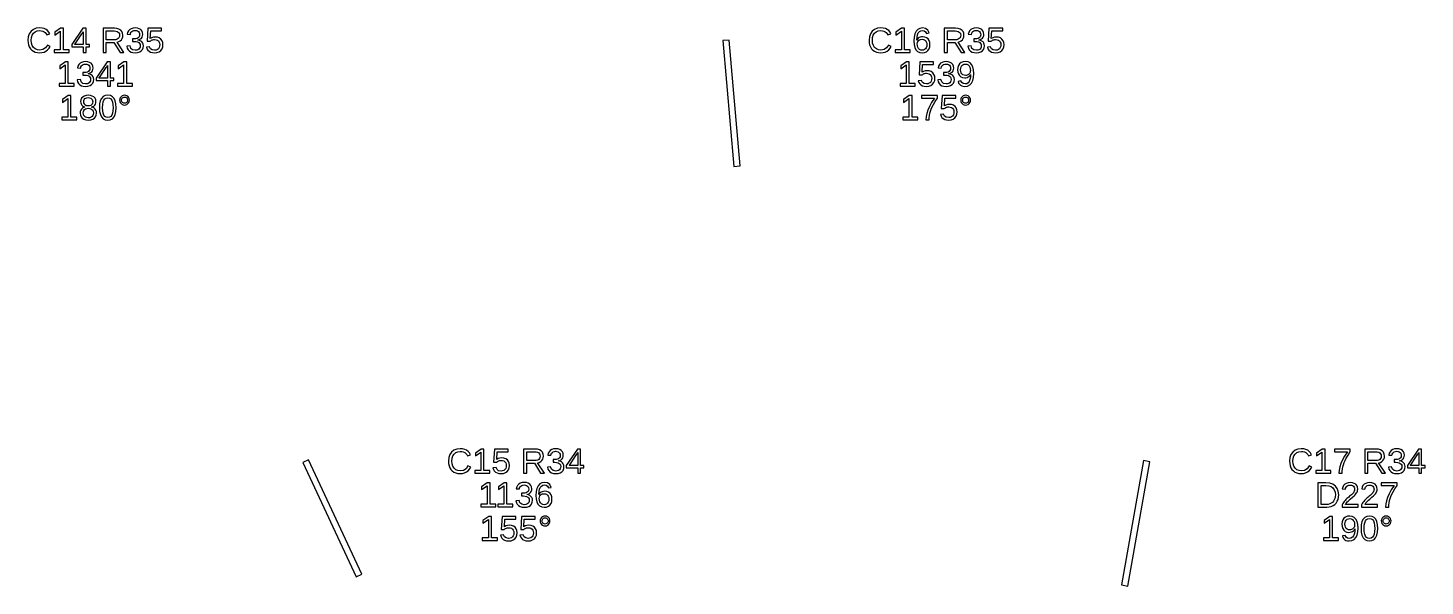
# Model space of a CAD drawing. Extents: x 206 to 2890, y 20 to 453.
# Drawn here: x 1558 to 1890.2, y 320.3 to 452.9 of the extents above; entities that cross this region are included whole.
import ezdxf

# ---------------------------------------------------------------- set-up
doc = ezdxf.new("R2010")
doc.units = 0
doc.layers.get('0').update_dxf_attribs({"linetype": 'CONTINUOUS'})

msp = doc.modelspace()

# ---------------------------------------------------------------- linework, layer by layer
for points in [[(1561.31, 447.093), (1561.81, 447.222), (1562.26, 447.437), (1562.66, 447.734), (1562.99, 448.109), (1563.26, 448.564), (1562.62, 448.881), (1562.15, 448.219), (1561.55, 447.821), (1560.81, 447.689), (1560.23, 447.76), (1559.73, 447.974), (1559.32, 448.33), (1559.01, 448.803), (1558.83, 449.368), (1558.77, 450.024), (1558.83, 450.685), (1559, 451.244), (1559.3, 451.703), (1559.7, 452.043), (1560.19, 452.247), (1560.78, 452.315), (1561.16, 452.286), (1561.51, 452.198), (1561.83, 452.051), (1562.09, 451.848), (1562.31, 451.593), (1562.47, 451.286), (1563.2, 451.53), (1562.97, 451.961), (1562.67, 452.315), (1562.3, 452.592), (1561.86, 452.791), (1561.35, 452.91), (1560.77, 452.95), (1559.96, 452.863), (1559.28, 452.604), (1558.72, 452.173), (1558.31, 451.589), (1558.06, 450.873), (1557.98, 450.024), (1558.02, 449.441), (1558.13, 448.913), (1558.31, 448.44), (1558.56, 448.028), (1558.89, 447.685), (1559.27, 447.41), (1559.72, 447.21), (1560.22, 447.09), (1560.77, 447.05)], [(1567.8, 447.754), (1566.41, 447.754), (1566.41, 452.864), (1565.73, 452.864), (1564.37, 451.933), (1564.37, 451.241), (1565.67, 452.165), (1565.67, 447.754), (1564.21, 447.754), (1564.21, 447.132), (1567.8, 447.132)], [(1571.79, 448.429), (1572.6, 448.429), (1572.6, 449.007), (1571.79, 449.007), (1571.79, 452.864), (1571.02, 452.864), (1568.4, 448.999), (1568.4, 448.429), (1571.1, 448.429), (1571.1, 447.132), (1571.79, 447.132)], [(1569.07, 449.007), (1569.14, 449.089), (1569.36, 449.39), (1570.83, 451.554), (1570.87, 451.618), (1570.92, 451.708), (1570.99, 451.823), (1571.05, 451.932), (1571.08, 452.004), (1571.1, 452.038), (1571.1, 449.007)], [(1576.62, 449.512), (1578.4, 449.512), (1579.89, 447.132), (1580.79, 447.132), (1579.16, 449.601), (1579.57, 449.713), (1579.91, 449.896), (1580.19, 450.151), (1580.4, 450.463), (1580.52, 450.821), (1580.56, 451.225), (1580.5, 451.702), (1580.33, 452.104), (1580.03, 452.431), (1579.63, 452.672), (1579.14, 452.816), (1578.54, 452.864), (1575.84, 452.864), (1575.84, 447.132), (1576.62, 447.132)], [(1576.62, 450.126), (1576.62, 452.242), (1578.46, 452.242), (1578.85, 452.213), (1579.18, 452.125), (1579.44, 451.979), (1579.63, 451.778), (1579.74, 451.524), (1579.78, 451.217), (1579.74, 450.898), (1579.63, 450.63), (1579.44, 450.413), (1579.19, 450.254), (1578.87, 450.158), (1578.49, 450.126)], [(1584.07, 447.099), (1584.56, 447.244), (1584.94, 447.486), (1585.22, 447.816), (1585.39, 448.225), (1585.44, 448.714), (1585.4, 449.06), (1585.28, 449.363), (1585.09, 449.626), (1584.82, 449.835), (1584.48, 449.978), (1584.08, 450.057), (1584.08, 450.073), (1584.44, 450.179), (1584.74, 450.335), (1584.98, 450.539), (1585.15, 450.791), (1585.25, 451.089), (1585.29, 451.432), (1585.23, 451.875), (1585.07, 452.247), (1584.81, 452.549), (1584.45, 452.772), (1584, 452.905), (1583.47, 452.95), (1582.97, 452.906), (1582.54, 452.774), (1582.17, 452.555), (1581.89, 452.258), (1581.69, 451.892), (1581.59, 451.457), (1582.33, 451.4), (1582.39, 451.678), (1582.5, 451.911), (1582.68, 452.099), (1582.89, 452.237), (1583.16, 452.32), (1583.46, 452.348), (1583.78, 452.318), (1584.05, 452.229), (1584.26, 452.081), (1584.41, 451.882), (1584.5, 451.64), (1584.53, 451.355), (1584.5, 451.068), (1584.39, 450.826), (1584.2, 450.629), (1583.95, 450.483), (1583.64, 450.395), (1583.27, 450.366), (1582.87, 450.366), (1582.87, 449.731), (1583.28, 449.731), (1583.7, 449.702), (1584.05, 449.615), (1584.32, 449.469), (1584.52, 449.271), (1584.64, 449.028), (1584.68, 448.739), (1584.65, 448.41), (1584.54, 448.14), (1584.37, 447.929), (1584.13, 447.778), (1583.84, 447.687), (1583.5, 447.656), (1582.87, 447.769), (1582.45, 448.108), (1582.25, 448.674), (1581.49, 448.604), (1581.6, 448.134), (1581.81, 447.746), (1582.11, 447.443), (1582.49, 447.225), (1582.96, 447.094), (1583.5, 447.05)], [(1588.65, 447.108), (1589.15, 447.282), (1589.56, 447.571), (1589.86, 447.961), (1590.03, 448.437), (1590.09, 448.999), (1590.04, 449.497), (1589.87, 449.929), (1589.59, 450.293), (1589.22, 450.569), (1588.77, 450.734), (1588.24, 450.789), (1587.8, 450.749), (1587.4, 450.627), (1587.06, 450.423), (1587.17, 452.242), (1589.76, 452.242), (1589.76, 452.864), (1586.5, 452.864), (1586.31, 449.78), (1587.03, 449.78), (1587.2, 449.915), (1587.37, 450.021), (1587.54, 450.098), (1587.71, 450.15), (1587.9, 450.181), (1588.09, 450.191), (1588.45, 450.154), (1588.75, 450.043), (1589, 449.858), (1589.18, 449.612), (1589.3, 449.321), (1589.33, 448.983), (1589.3, 448.597), (1589.19, 448.271), (1589, 448.004), (1588.75, 447.806), (1588.44, 447.688), (1588.08, 447.648), (1587.52, 447.743), (1587.12, 448.026), (1586.88, 448.499), (1586.14, 448.413), (1586.27, 448.006), (1586.48, 447.668), (1586.77, 447.4), (1587.13, 447.206), (1587.56, 447.089), (1588.06, 447.05)], [(1761.31, 447.093), (1761.81, 447.222), (1762.26, 447.437), (1762.66, 447.734), (1762.99, 448.109), (1763.26, 448.564), (1762.62, 448.881), (1762.15, 448.219), (1761.55, 447.821), (1760.81, 447.689), (1760.23, 447.76), (1759.73, 447.974), (1759.32, 448.33), (1759.01, 448.803), (1758.83, 449.368), (1758.77, 450.024), (1758.83, 450.685), (1759, 451.244), (1759.3, 451.703), (1759.7, 452.043), (1760.19, 452.247), (1760.78, 452.315), (1761.16, 452.286), (1761.51, 452.198), (1761.83, 452.051), (1762.09, 451.848), (1762.31, 451.593), (1762.47, 451.286), (1763.2, 451.53), (1762.97, 451.961), (1762.67, 452.315), (1762.3, 452.592), (1761.86, 452.791), (1761.35, 452.91), (1760.77, 452.95), (1759.96, 452.863), (1759.28, 452.604), (1758.72, 452.173), (1758.31, 451.589), (1758.06, 450.873), (1757.98, 450.024), (1758.02, 449.441), (1758.13, 448.913), (1758.31, 448.44), (1758.56, 448.028), (1758.89, 447.685), (1759.27, 447.41), (1759.72, 447.21), (1760.22, 447.09), (1760.77, 447.05)], [(1767.8, 447.754), (1766.41, 447.754), (1766.41, 452.864), (1765.73, 452.864), (1764.37, 451.933), (1764.37, 451.241), (1765.67, 452.165), (1765.67, 447.754), (1764.21, 447.754), (1764.21, 447.132), (1767.8, 447.132)], [(1771.16, 447.108), (1771.61, 447.283), (1771.98, 447.575), (1772.26, 447.967), (1772.42, 448.445), (1772.48, 449.007), (1772.42, 449.528), (1772.27, 449.973), (1772.01, 450.342), (1771.66, 450.618), (1771.24, 450.783), (1770.75, 450.838), (1770.45, 450.817), (1770.17, 450.752), (1769.92, 450.645), (1769.7, 450.496), (1769.51, 450.309), (1769.36, 450.081), (1769.4, 450.761), (1769.51, 451.325), (1769.7, 451.772), (1769.96, 452.096), (1770.29, 452.291), (1770.67, 452.356), (1771.1, 452.278), (1771.42, 452.045), (1771.62, 451.656), (1772.32, 451.782), (1771.99, 452.431), (1771.44, 452.82), (1770.68, 452.95), (1770.08, 452.861), (1769.57, 452.595), (1769.16, 452.152), (1768.87, 451.544), (1768.69, 450.782), (1768.63, 449.866), (1768.69, 449.022), (1768.86, 448.323), (1769.14, 447.77), (1769.54, 447.37), (1770.03, 447.13), (1770.62, 447.05)], [(1776.62, 449.512), (1778.4, 449.512), (1779.89, 447.132), (1780.79, 447.132), (1779.16, 449.601), (1779.57, 449.713), (1779.91, 449.896), (1780.19, 450.151), (1780.4, 450.463), (1780.52, 450.821), (1780.56, 451.225), (1780.5, 451.702), (1780.33, 452.104), (1780.03, 452.431), (1779.63, 452.672), (1779.14, 452.816), (1778.54, 452.864), (1775.84, 452.864), (1775.84, 447.132), (1776.62, 447.132)], [(1776.62, 450.126), (1776.62, 452.242), (1778.46, 452.242), (1778.85, 452.213), (1779.18, 452.125), (1779.44, 451.979), (1779.63, 451.778), (1779.74, 451.524), (1779.78, 451.217), (1779.74, 450.898), (1779.63, 450.63), (1779.44, 450.413), (1779.19, 450.254), (1778.87, 450.158), (1778.49, 450.126)], [(1784.07, 447.099), (1784.56, 447.244), (1784.94, 447.486), (1785.22, 447.816), (1785.39, 448.225), (1785.44, 448.714), (1785.4, 449.06), (1785.28, 449.363), (1785.09, 449.626), (1784.82, 449.835), (1784.48, 449.978), (1784.08, 450.057), (1784.08, 450.073), (1784.44, 450.179), (1784.74, 450.335), (1784.98, 450.539), (1785.15, 450.791), (1785.25, 451.089), (1785.29, 451.432), (1785.23, 451.875), (1785.07, 452.247), (1784.81, 452.549), (1784.45, 452.772), (1784, 452.905), (1783.47, 452.95), (1782.97, 452.906), (1782.54, 452.774), (1782.17, 452.555), (1781.89, 452.258), (1781.69, 451.892), (1781.59, 451.457), (1782.33, 451.4), (1782.39, 451.678), (1782.5, 451.911), (1782.68, 452.099), (1782.89, 452.237), (1783.16, 452.32), (1783.46, 452.348), (1783.78, 452.318), (1784.05, 452.229), (1784.26, 452.081), (1784.41, 451.882), (1784.5, 451.64), (1784.53, 451.355), (1784.5, 451.068), (1784.39, 450.826), (1784.2, 450.629), (1783.95, 450.483), (1783.64, 450.395), (1783.27, 450.366), (1782.87, 450.366), (1782.87, 449.731), (1783.28, 449.731), (1783.7, 449.702), (1784.05, 449.615), (1784.32, 449.469), (1784.52, 449.271), (1784.64, 449.028), (1784.68, 448.739), (1784.65, 448.41), (1784.54, 448.14), (1784.37, 447.929), (1784.13, 447.778), (1783.84, 447.687), (1783.5, 447.656), (1782.87, 447.769), (1782.45, 448.108), (1782.25, 448.674), (1781.49, 448.604), (1781.6, 448.134), (1781.81, 447.746), (1782.11, 447.443), (1782.49, 447.225), (1782.96, 447.094), (1783.5, 447.05)], [(1788.65, 447.108), (1789.15, 447.282), (1789.56, 447.571), (1789.86, 447.961), (1790.03, 448.437), (1790.09, 448.999), (1790.04, 449.497), (1789.87, 449.929), (1789.59, 450.293), (1789.22, 450.569), (1788.77, 450.734), (1788.24, 450.789), (1787.8, 450.749), (1787.4, 450.627), (1787.06, 450.423), (1787.17, 452.242), (1789.76, 452.242), (1789.76, 452.864), (1786.5, 452.864), (1786.31, 449.78), (1787.03, 449.78), (1787.2, 449.915), (1787.37, 450.021), (1787.54, 450.098), (1787.71, 450.15), (1787.9, 450.181), (1788.09, 450.191), (1788.45, 450.154), (1788.75, 450.043), (1789, 449.858), (1789.18, 449.612), (1789.3, 449.321), (1789.33, 448.983), (1789.3, 448.597), (1789.19, 448.271), (1789, 448.004), (1788.75, 447.806), (1788.44, 447.688), (1788.08, 447.648), (1787.52, 447.743), (1787.12, 448.026), (1786.88, 448.499), (1786.14, 448.413), (1786.27, 448.006), (1786.48, 447.668), (1786.77, 447.4), (1787.13, 447.206), (1787.56, 447.089), (1788.06, 447.05)], [(1727.36, 420.18), (1724.75, 450.065), (1723.25, 449.935), (1725.87, 420.049)], [(1770.28, 447.687), (1770, 447.828), (1769.76, 448.063), (1769.58, 448.372), (1769.47, 448.734), (1769.43, 449.15), (1769.47, 449.474), (1769.57, 449.749), (1769.75, 449.974), (1769.98, 450.14), (1770.26, 450.239), (1770.58, 450.273), (1770.91, 450.235), (1771.2, 450.122), (1771.43, 449.935), (1771.6, 449.678), (1771.7, 449.358), (1771.73, 448.975), (1771.7, 448.589), (1771.6, 448.263), (1771.43, 447.996), (1771.2, 447.798), (1770.93, 447.68), (1770.6, 447.64)], [(1568.96, 439.754), (1567.56, 439.754), (1567.56, 444.864), (1566.89, 444.864), (1565.53, 443.933), (1565.53, 443.241), (1566.83, 444.165), (1566.83, 439.754), (1565.37, 439.754), (1565.37, 439.132), (1568.96, 439.132)], [(1572.26, 439.099), (1572.74, 439.244), (1573.13, 439.486), (1573.41, 439.816), (1573.58, 440.225), (1573.63, 440.714), (1573.59, 441.06), (1573.47, 441.363), (1573.28, 441.626), (1573.01, 441.835), (1572.67, 441.978), (1572.27, 442.057), (1572.27, 442.073), (1572.63, 442.179), (1572.93, 442.335), (1573.17, 442.539), (1573.34, 442.791), (1573.44, 443.089), (1573.47, 443.432), (1573.42, 443.875), (1573.26, 444.247), (1573, 444.549), (1572.64, 444.772), (1572.19, 444.905), (1571.66, 444.95), (1571.16, 444.906), (1570.73, 444.774), (1570.36, 444.555), (1570.08, 444.258), (1569.88, 443.892), (1569.78, 443.457), (1570.52, 443.4), (1570.58, 443.678), (1570.69, 443.911), (1570.86, 444.099), (1571.08, 444.237), (1571.35, 444.32), (1571.65, 444.348), (1571.97, 444.318), (1572.24, 444.229), (1572.45, 444.081), (1572.6, 443.882), (1572.69, 443.64), (1572.72, 443.355), (1572.69, 443.068), (1572.57, 442.826), (1572.39, 442.629), (1572.14, 442.483), (1571.83, 442.395), (1571.46, 442.366), (1571.06, 442.366), (1571.06, 441.731), (1571.47, 441.731), (1571.89, 441.702), (1572.24, 441.615), (1572.51, 441.469), (1572.71, 441.271), (1572.83, 441.028), (1572.87, 440.739), (1572.84, 440.41), (1572.73, 440.14), (1572.56, 439.929), (1572.32, 439.778), (1572.03, 439.687), (1571.69, 439.656), (1571.06, 439.769), (1570.64, 440.108), (1570.44, 440.674), (1569.68, 440.604), (1569.79, 440.134), (1570, 439.746), (1570.3, 439.443), (1570.68, 439.225), (1571.15, 439.094), (1571.69, 439.05)], [(1577.58, 440.429), (1578.39, 440.429), (1578.39, 441.007), (1577.58, 441.007), (1577.58, 444.864), (1576.82, 444.864), (1574.19, 440.999), (1574.19, 440.429), (1576.89, 440.429), (1576.89, 439.132), (1577.58, 439.132)], [(1574.87, 441.007), (1574.93, 441.089), (1575.15, 441.39), (1576.62, 443.554), (1576.66, 443.618), (1576.71, 443.708), (1576.78, 443.823), (1576.84, 443.932), (1576.88, 444.004), (1576.89, 444.038), (1576.89, 441.007)], [(1582.86, 439.754), (1581.47, 439.754), (1581.47, 444.864), (1580.79, 444.864), (1579.44, 443.933), (1579.44, 443.241), (1580.73, 444.165), (1580.73, 439.754), (1579.27, 439.754), (1579.27, 439.132), (1582.86, 439.132)], [(1768.96, 439.754), (1767.56, 439.754), (1767.56, 444.864), (1766.89, 444.864), (1765.53, 443.933), (1765.53, 443.241), (1766.83, 444.165), (1766.83, 439.754), (1765.37, 439.754), (1765.37, 439.132), (1768.96, 439.132)], [(1772.21, 439.108), (1772.7, 439.282), (1773.11, 439.571), (1773.41, 439.961), (1773.59, 440.437), (1773.65, 440.999), (1773.59, 441.497), (1773.43, 441.929), (1773.15, 442.293), (1772.77, 442.569), (1772.32, 442.734), (1771.8, 442.789), (1771.35, 442.749), (1770.96, 442.627), (1770.61, 442.423), (1770.72, 444.242), (1773.32, 444.242), (1773.32, 444.864), (1770.06, 444.864), (1769.87, 441.78), (1770.58, 441.78), (1770.75, 441.915), (1770.92, 442.021), (1771.09, 442.098), (1771.27, 442.15), (1771.45, 442.181), (1771.65, 442.191), (1772, 442.154), (1772.3, 442.043), (1772.55, 441.858), (1772.74, 441.612), (1772.85, 441.321), (1772.89, 440.983), (1772.85, 440.597), (1772.74, 440.271), (1772.56, 440.004), (1772.3, 439.806), (1772, 439.688), (1771.63, 439.648), (1771.07, 439.743), (1770.68, 440.026), (1770.44, 440.499), (1769.7, 440.413), (1769.83, 440.006), (1770.03, 439.668), (1770.32, 439.4), (1770.68, 439.206), (1771.12, 439.089), (1771.62, 439.05)], [(1776.9, 439.099), (1777.38, 439.244), (1777.76, 439.486), (1778.04, 439.816), (1778.21, 440.225), (1778.27, 440.714), (1778.23, 441.06), (1778.11, 441.363), (1777.91, 441.626), (1777.64, 441.835), (1777.31, 441.978), (1776.91, 442.057), (1776.91, 442.073), (1777.27, 442.179), (1777.57, 442.335), (1777.8, 442.539), (1777.97, 442.791), (1778.08, 443.089), (1778.11, 443.432), (1778.06, 443.875), (1777.9, 444.247), (1777.63, 444.549), (1777.27, 444.772), (1776.82, 444.905), (1776.29, 444.95), (1775.8, 444.906), (1775.37, 444.774), (1775, 444.555), (1774.71, 444.258), (1774.52, 443.892), (1774.42, 443.457), (1775.15, 443.4), (1775.21, 443.678), (1775.33, 443.911), (1775.5, 444.099), (1775.72, 444.237), (1775.98, 444.32), (1776.28, 444.348), (1776.61, 444.318), (1776.88, 444.229), (1777.09, 444.081), (1777.24, 443.882), (1777.33, 443.64), (1777.36, 443.355), (1777.32, 443.068), (1777.21, 442.826), (1777.03, 442.629), (1776.77, 442.483), (1776.46, 442.395), (1776.09, 442.366), (1775.69, 442.366), (1775.69, 441.731), (1776.11, 441.731), (1776.53, 441.702), (1776.87, 441.615), (1777.15, 441.469), (1777.35, 441.271), (1777.47, 441.028), (1777.51, 440.739), (1777.47, 440.41), (1777.37, 440.14), (1777.19, 439.929), (1776.96, 439.778), (1776.67, 439.687), (1776.32, 439.656), (1775.69, 439.769), (1775.28, 440.108), (1775.07, 440.674), (1774.32, 440.604), (1774.43, 440.134), (1774.63, 439.746), (1774.93, 439.443), (1775.32, 439.225), (1775.78, 439.094), (1776.32, 439.05)], [(1781.41, 439.138), (1781.92, 439.403), (1782.34, 439.844), (1782.63, 440.448), (1782.81, 441.205), (1782.87, 442.114), (1782.82, 442.981), (1782.66, 443.691), (1782.38, 444.242), (1782, 444.635), (1781.52, 444.871), (1780.93, 444.95), (1780.38, 444.893), (1779.91, 444.721), (1779.53, 444.435), (1779.25, 444.049), (1779.08, 443.578), (1779.03, 443.021), (1779.08, 442.476), (1779.23, 442.009), (1779.49, 441.618), (1779.83, 441.324), (1780.24, 441.147), (1780.73, 441.089), (1781.03, 441.113), (1781.32, 441.187), (1781.59, 441.31), (1781.83, 441.474), (1782.02, 441.67), (1782.15, 441.898), (1782.1, 441.23), (1781.98, 440.672), (1781.79, 440.226), (1781.53, 439.901), (1781.2, 439.705), (1780.81, 439.64), (1780.37, 439.72), (1780.05, 439.958), (1779.84, 440.356), (1779.14, 440.246), (1779.29, 439.865), (1779.48, 439.56), (1779.72, 439.333), (1780.02, 439.176), (1780.38, 439.082), (1780.8, 439.05)], [(1780.58, 441.707), (1780.3, 441.828), (1780.07, 442.03), (1779.91, 442.302), (1779.8, 442.633), (1779.77, 443.021), (1779.8, 443.403), (1779.91, 443.727), (1780.07, 443.996), (1780.3, 444.196), (1780.58, 444.316), (1780.91, 444.356), (1781.24, 444.309), (1781.52, 444.169), (1781.76, 443.935), (1781.94, 443.624), (1782.04, 443.253), (1782.08, 442.822), (1782.06, 442.605), (1782.01, 442.404), (1781.92, 442.22), (1781.8, 442.057), (1781.66, 441.92), (1781.49, 441.811), (1781.3, 441.731), (1781.11, 441.682), (1780.9, 441.666)], [(1569.61, 431.754), (1568.21, 431.754), (1568.21, 436.864), (1567.54, 436.864), (1566.18, 435.933), (1566.18, 435.241), (1567.48, 436.165), (1567.48, 431.754), (1566.02, 431.754), (1566.02, 431.132), (1569.61, 431.132)], [(1572.92, 431.099), (1573.4, 431.247), (1573.78, 431.494), (1574.06, 431.828), (1574.23, 432.24), (1574.29, 432.731), (1574.25, 433.087), (1574.15, 433.401), (1573.98, 433.672), (1573.75, 433.892), (1573.47, 434.047), (1573.13, 434.138), (1573.13, 434.155), (1573.42, 434.247), (1573.67, 434.401), (1573.87, 434.614), (1574.03, 434.873), (1574.12, 435.159), (1574.15, 435.473), (1574.09, 435.895), (1573.93, 436.254), (1573.66, 436.551), (1573.29, 436.773), (1572.84, 436.906), (1572.32, 436.95), (1571.81, 436.905), (1571.37, 436.769), (1571, 436.543), (1570.73, 436.244), (1570.57, 435.89), (1570.51, 435.481), (1570.54, 435.167), (1570.63, 434.881), (1570.78, 434.623), (1570.99, 434.407), (1571.23, 434.248), (1571.52, 434.146), (1571.52, 434.13), (1571.21, 434.043), (1570.93, 433.888), (1570.7, 433.666), (1570.52, 433.391), (1570.41, 433.077), (1570.38, 432.722), (1570.44, 432.229), (1570.61, 431.816), (1570.9, 431.486), (1571.29, 431.244), (1571.77, 431.099), (1572.34, 431.05)], [(1572.01, 434.452), (1571.75, 434.538), (1571.54, 434.681), (1571.39, 434.88), (1571.29, 435.13), (1571.26, 435.432), (1571.29, 435.728), (1571.38, 435.971), (1571.53, 436.16), (1571.74, 436.296), (1572, 436.377), (1572.32, 436.405), (1572.91, 436.297), (1573.27, 435.972), (1573.39, 435.432), (1573.36, 435.11), (1573.27, 434.853), (1573.11, 434.661), (1572.91, 434.529), (1572.64, 434.45), (1572.33, 434.423)], [(1577.56, 431.134), (1578.06, 431.387), (1578.45, 431.807), (1578.73, 432.387), (1578.9, 433.118), (1578.96, 434), (1578.91, 434.894), (1578.75, 435.629), (1578.48, 436.205), (1578.1, 436.619), (1577.6, 436.867), (1576.98, 436.95), (1576.35, 436.868), (1575.84, 436.623), (1575.46, 436.213), (1575.19, 435.64), (1575.03, 434.902), (1574.98, 434), (1575.03, 433.114), (1575.2, 432.382), (1575.47, 431.803), (1575.86, 431.385), (1576.35, 431.134), (1576.96, 431.05)], [(1576.57, 431.711), (1576.25, 431.9), (1576.02, 432.214), (1575.85, 432.664), (1575.75, 433.259), (1575.72, 434), (1575.75, 434.759), (1575.85, 435.362), (1576.01, 435.806), (1576.25, 436.112), (1576.57, 436.295), (1576.98, 436.356), (1577.38, 436.294), (1577.7, 436.108), (1577.93, 435.798), (1578.09, 435.351), (1578.18, 434.751), (1578.22, 434), (1578.18, 433.271), (1578.08, 432.68), (1577.91, 432.226), (1577.68, 431.905), (1577.36, 431.712), (1576.97, 431.648)], [(1581.25, 434.668), (1581.53, 434.781), (1581.77, 434.968), (1581.96, 435.21), (1582.08, 435.484), (1582.12, 435.79), (1582.08, 436.097), (1581.97, 436.371), (1581.78, 436.612), (1581.53, 436.8), (1581.26, 436.912), (1580.95, 436.95), (1580.64, 436.912), (1580.36, 436.798), (1580.12, 436.608), (1579.93, 436.365), (1579.82, 436.093), (1579.78, 435.79), (1579.82, 435.488), (1579.93, 435.215), (1580.13, 434.972), (1580.37, 434.783), (1580.64, 434.669), (1580.95, 434.631)], [(1580.76, 435.082), (1580.59, 435.154), (1580.44, 435.274), (1580.32, 435.427), (1580.25, 435.599), (1580.23, 435.79), (1580.25, 435.981), (1580.32, 436.154), (1580.44, 436.307), (1580.59, 436.427), (1580.76, 436.499), (1580.95, 436.523), (1581.14, 436.499), (1581.31, 436.429), (1581.46, 436.311), (1581.58, 436.159), (1581.65, 435.986), (1581.67, 435.79), (1581.65, 435.597), (1581.58, 435.424), (1581.46, 435.271), (1581.31, 435.153), (1581.14, 435.082), (1580.95, 435.058)], [(1769.61, 431.754), (1768.21, 431.754), (1768.21, 436.864), (1767.54, 436.864), (1766.18, 435.933), (1766.18, 435.241), (1767.48, 436.165), (1767.48, 431.754), (1766.02, 431.754), (1766.02, 431.132), (1769.61, 431.132)], [(1772.29, 431.655), (1772.35, 432.166), (1772.45, 432.665), (1772.59, 433.161), (1772.77, 433.662), (1772.99, 434.167), (1773.29, 434.739), (1773.7, 435.44), (1774.23, 436.27), (1774.23, 436.864), (1770.44, 436.864), (1770.44, 436.242), (1773.52, 436.242), (1772.87, 435.228), (1772.35, 434.295), (1771.97, 433.445), (1771.71, 432.648), (1771.55, 431.877), (1771.5, 431.132), (1772.27, 431.132)], [(1777.49, 431.108), (1777.99, 431.282), (1778.4, 431.571), (1778.7, 431.961), (1778.88, 432.437), (1778.94, 432.999), (1778.88, 433.497), (1778.71, 433.929), (1778.43, 434.293), (1778.06, 434.569), (1777.61, 434.734), (1777.08, 434.789), (1776.64, 434.749), (1776.24, 434.627), (1775.9, 434.423), (1776.01, 436.242), (1778.6, 436.242), (1778.6, 436.864), (1775.34, 436.864), (1775.15, 433.78), (1775.87, 433.78), (1776.04, 433.915), (1776.21, 434.021), (1776.38, 434.098), (1776.56, 434.15), (1776.74, 434.181), (1776.93, 434.191), (1777.29, 434.154), (1777.59, 434.043), (1777.84, 433.858), (1778.03, 433.612), (1778.14, 433.321), (1778.17, 432.983), (1778.14, 432.597), (1778.03, 432.271), (1777.84, 432.004), (1777.59, 431.806), (1777.28, 431.688), (1776.92, 431.648), (1776.36, 431.743), (1775.96, 432.026), (1775.73, 432.499), (1774.98, 432.413), (1775.11, 432.006), (1775.32, 431.668), (1775.61, 431.4), (1775.97, 431.206), (1776.4, 431.089), (1776.9, 431.05)], [(1781.25, 434.668), (1781.53, 434.781), (1781.77, 434.968), (1781.96, 435.21), (1782.08, 435.484), (1782.12, 435.79), (1782.08, 436.097), (1781.97, 436.371), (1781.78, 436.612), (1781.53, 436.8), (1781.26, 436.912), (1780.95, 436.95), (1780.64, 436.912), (1780.36, 436.798), (1780.12, 436.608), (1779.93, 436.365), (1779.82, 436.093), (1779.78, 435.79), (1779.82, 435.488), (1779.93, 435.215), (1780.13, 434.972), (1780.37, 434.783), (1780.64, 434.669), (1780.95, 434.631)], [(1780.76, 435.082), (1780.59, 435.154), (1780.44, 435.274), (1780.32, 435.427), (1780.25, 435.599), (1780.23, 435.79), (1780.25, 435.981), (1780.32, 436.154), (1780.44, 436.307), (1780.59, 436.427), (1780.76, 436.499), (1780.95, 436.523), (1781.14, 436.499), (1781.31, 436.429), (1781.46, 436.311), (1781.58, 436.159), (1781.65, 435.986), (1781.67, 435.79), (1781.65, 435.597), (1781.58, 435.424), (1781.46, 435.271), (1781.31, 435.153), (1781.14, 435.082), (1780.95, 435.058)], [(1571.67, 431.731), (1571.27, 432.126), (1571.14, 432.783), (1571.17, 433.098), (1571.27, 433.365), (1571.45, 433.583), (1571.68, 433.745), (1571.97, 433.842), (1572.32, 433.874), (1572.67, 433.844), (1572.97, 433.754), (1573.21, 433.603), (1573.39, 433.394), (1573.49, 433.126), (1573.53, 432.8), (1573.5, 432.42), (1573.4, 432.115), (1573.23, 431.886), (1573.01, 431.727), (1572.71, 431.631), (1572.34, 431.599)], [(1661.31, 347.093), (1661.81, 347.222), (1662.26, 347.437), (1662.66, 347.734), (1662.99, 348.109), (1663.26, 348.564), (1662.62, 348.881), (1662.15, 348.219), (1661.55, 347.821), (1660.81, 347.689), (1660.23, 347.76), (1659.73, 347.974), (1659.32, 348.33), (1659.01, 348.803), (1658.83, 349.368), (1658.77, 350.024), (1658.83, 350.685), (1659, 351.244), (1659.3, 351.703), (1659.7, 352.043), (1660.19, 352.247), (1660.78, 352.315), (1661.16, 352.286), (1661.51, 352.198), (1661.83, 352.051), (1662.09, 351.848), (1662.31, 351.593), (1662.47, 351.286), (1663.2, 351.53), (1662.97, 351.961), (1662.67, 352.315), (1662.3, 352.592), (1661.86, 352.791), (1661.35, 352.91), (1660.77, 352.95), (1659.96, 352.863), (1659.28, 352.604), (1658.72, 352.173), (1658.31, 351.589), (1658.06, 350.873), (1657.98, 350.024), (1658.02, 349.441), (1658.13, 348.913), (1658.31, 348.44), (1658.56, 348.028), (1658.89, 347.685), (1659.27, 347.41), (1659.72, 347.21), (1660.22, 347.09), (1660.77, 347.05)], [(1667.8, 347.754), (1666.41, 347.754), (1666.41, 352.864), (1665.73, 352.864), (1664.37, 351.933), (1664.37, 351.241), (1665.67, 352.165), (1665.67, 347.754), (1664.21, 347.754), (1664.21, 347.132), (1667.8, 347.132)], [(1671.05, 347.108), (1671.55, 347.282), (1671.95, 347.571), (1672.25, 347.961), (1672.43, 348.437), (1672.49, 348.999), (1672.44, 349.497), (1672.27, 349.929), (1671.99, 350.293), (1671.62, 350.569), (1671.17, 350.734), (1670.64, 350.789), (1670.19, 350.749), (1669.8, 350.627), (1669.46, 350.423), (1669.57, 352.242), (1672.16, 352.242), (1672.16, 352.864), (1668.9, 352.864), (1668.71, 349.78), (1669.42, 349.78), (1669.6, 349.915), (1669.77, 350.021), (1669.94, 350.098), (1670.11, 350.15), (1670.3, 350.181), (1670.49, 350.191), (1670.84, 350.154), (1671.15, 350.043), (1671.4, 349.858), (1671.58, 349.612), (1671.69, 349.321), (1671.73, 348.983), (1671.69, 348.597), (1671.58, 348.271), (1671.4, 348.004), (1671.15, 347.806), (1670.84, 347.688), (1670.47, 347.648), (1669.91, 347.743), (1669.52, 348.026), (1669.28, 348.499), (1668.54, 348.413), (1668.67, 348.006), (1668.88, 347.668), (1669.16, 347.4), (1669.53, 347.206), (1669.96, 347.089), (1670.46, 347.05)], [(1676.62, 349.512), (1678.4, 349.512), (1679.89, 347.132), (1680.79, 347.132), (1679.16, 349.601), (1679.57, 349.713), (1679.91, 349.896), (1680.19, 350.151), (1680.4, 350.463), (1680.52, 350.821), (1680.56, 351.225), (1680.5, 351.702), (1680.33, 352.104), (1680.03, 352.431), (1679.63, 352.672), (1679.14, 352.816), (1678.54, 352.864), (1675.84, 352.864), (1675.84, 347.132), (1676.62, 347.132)], [(1676.62, 350.126), (1676.62, 352.242), (1678.46, 352.242), (1678.85, 352.213), (1679.18, 352.125), (1679.44, 351.979), (1679.63, 351.778), (1679.74, 351.524), (1679.78, 351.217), (1679.74, 350.898), (1679.63, 350.63), (1679.44, 350.413), (1679.19, 350.254), (1678.87, 350.158), (1678.49, 350.126)], [(1684.07, 347.099), (1684.56, 347.244), (1684.94, 347.486), (1685.22, 347.816), (1685.39, 348.225), (1685.44, 348.714), (1685.4, 349.06), (1685.28, 349.363), (1685.09, 349.626), (1684.82, 349.835), (1684.48, 349.978), (1684.08, 350.057), (1684.08, 350.073), (1684.44, 350.179), (1684.74, 350.335), (1684.98, 350.539), (1685.15, 350.791), (1685.25, 351.089), (1685.29, 351.432), (1685.23, 351.875), (1685.07, 352.247), (1684.81, 352.549), (1684.45, 352.772), (1684, 352.905), (1683.47, 352.95), (1682.97, 352.906), (1682.54, 352.774), (1682.17, 352.555), (1681.89, 352.258), (1681.69, 351.892), (1681.59, 351.457), (1682.33, 351.4), (1682.39, 351.678), (1682.5, 351.911), (1682.68, 352.099), (1682.89, 352.237), (1683.16, 352.32), (1683.46, 352.348), (1683.78, 352.318), (1684.05, 352.229), (1684.26, 352.081), (1684.41, 351.882), (1684.5, 351.64), (1684.53, 351.355), (1684.5, 351.068), (1684.39, 350.826), (1684.2, 350.629), (1683.95, 350.483), (1683.64, 350.395), (1683.27, 350.366), (1682.87, 350.366), (1682.87, 349.731), (1683.28, 349.731), (1683.7, 349.702), (1684.05, 349.615), (1684.32, 349.469), (1684.52, 349.271), (1684.64, 349.028), (1684.68, 348.739), (1684.65, 348.41), (1684.54, 348.14), (1684.37, 347.929), (1684.13, 347.778), (1683.84, 347.687), (1683.5, 347.656), (1682.87, 347.769), (1682.45, 348.108), (1682.25, 348.674), (1681.49, 348.604), (1681.6, 348.134), (1681.81, 347.746), (1682.11, 347.443), (1682.49, 347.225), (1682.96, 347.094), (1683.5, 347.05)], [(1689.39, 348.429), (1690.2, 348.429), (1690.2, 349.007), (1689.39, 349.007), (1689.39, 352.864), (1688.63, 352.864), (1686, 348.999), (1686, 348.429), (1688.7, 348.429), (1688.7, 347.132), (1689.39, 347.132)], [(1861.31, 347.093), (1861.81, 347.222), (1862.26, 347.437), (1862.66, 347.734), (1862.99, 348.109), (1863.26, 348.564), (1862.62, 348.881), (1862.15, 348.219), (1861.55, 347.821), (1860.81, 347.689), (1860.23, 347.76), (1859.73, 347.974), (1859.32, 348.33), (1859.01, 348.803), (1858.83, 349.368), (1858.77, 350.024), (1858.83, 350.685), (1859, 351.244), (1859.3, 351.703), (1859.7, 352.043), (1860.19, 352.247), (1860.78, 352.315), (1861.16, 352.286), (1861.51, 352.198), (1861.83, 352.051), (1862.09, 351.848), (1862.31, 351.593), (1862.47, 351.286), (1863.2, 351.53), (1862.97, 351.961), (1862.67, 352.315), (1862.3, 352.592), (1861.86, 352.791), (1861.35, 352.91), (1860.77, 352.95), (1859.96, 352.863), (1859.28, 352.604), (1858.72, 352.173), (1858.31, 351.589), (1858.06, 350.873), (1857.98, 350.024), (1858.02, 349.441), (1858.13, 348.913), (1858.31, 348.44), (1858.56, 348.028), (1858.89, 347.685), (1859.27, 347.41), (1859.72, 347.21), (1860.22, 347.09), (1860.77, 347.05)], [(1867.8, 347.754), (1866.41, 347.754), (1866.41, 352.864), (1865.73, 352.864), (1864.37, 351.933), (1864.37, 351.241), (1865.67, 352.165), (1865.67, 347.754), (1864.21, 347.754), (1864.21, 347.132), (1867.8, 347.132)], [(1870.48, 347.655), (1870.54, 348.166), (1870.64, 348.665), (1870.78, 349.161), (1870.96, 349.662), (1871.18, 350.167), (1871.48, 350.739), (1871.89, 351.44), (1872.42, 352.27), (1872.42, 352.864), (1868.63, 352.864), (1868.63, 352.242), (1871.72, 352.242), (1871.06, 351.228), (1870.54, 350.295), (1870.16, 349.445), (1869.9, 348.648), (1869.74, 347.877), (1869.69, 347.132), (1870.46, 347.132)], [(1876.62, 349.512), (1878.4, 349.512), (1879.89, 347.132), (1880.79, 347.132), (1879.16, 349.601), (1879.57, 349.713), (1879.91, 349.896), (1880.19, 350.151), (1880.4, 350.463), (1880.52, 350.821), (1880.56, 351.225), (1880.5, 351.702), (1880.33, 352.104), (1880.03, 352.431), (1879.63, 352.672), (1879.14, 352.816), (1878.54, 352.864), (1875.84, 352.864), (1875.84, 347.132), (1876.62, 347.132)], [(1876.62, 350.126), (1876.62, 352.242), (1878.46, 352.242), (1878.85, 352.213), (1879.18, 352.125), (1879.44, 351.979), (1879.63, 351.778), (1879.74, 351.524), (1879.78, 351.217), (1879.74, 350.898), (1879.63, 350.63), (1879.44, 350.413), (1879.19, 350.254), (1878.87, 350.158), (1878.49, 350.126)], [(1884.07, 347.099), (1884.56, 347.244), (1884.94, 347.486), (1885.22, 347.816), (1885.39, 348.225), (1885.44, 348.714), (1885.4, 349.06), (1885.28, 349.363), (1885.09, 349.626), (1884.82, 349.835), (1884.48, 349.978), (1884.08, 350.057), (1884.08, 350.073), (1884.44, 350.179), (1884.74, 350.335), (1884.98, 350.539), (1885.15, 350.791), (1885.25, 351.089), (1885.29, 351.432), (1885.23, 351.875), (1885.07, 352.247), (1884.81, 352.549), (1884.45, 352.772), (1884, 352.905), (1883.47, 352.95), (1882.97, 352.906), (1882.54, 352.774), (1882.17, 352.555), (1881.89, 352.258), (1881.69, 351.892), (1881.59, 351.457), (1882.33, 351.4), (1882.39, 351.678), (1882.5, 351.911), (1882.68, 352.099), (1882.89, 352.237), (1883.16, 352.32), (1883.46, 352.348), (1883.78, 352.318), (1884.05, 352.229), (1884.26, 352.081), (1884.41, 351.882), (1884.5, 351.64), (1884.53, 351.355), (1884.5, 351.068), (1884.39, 350.826), (1884.2, 350.629), (1883.95, 350.483), (1883.64, 350.395), (1883.27, 350.366), (1882.87, 350.366), (1882.87, 349.731), (1883.28, 349.731), (1883.7, 349.702), (1884.05, 349.615), (1884.32, 349.469), (1884.52, 349.271), (1884.64, 349.028), (1884.68, 348.739), (1884.65, 348.41), (1884.54, 348.14), (1884.37, 347.929), (1884.13, 347.778), (1883.84, 347.687), (1883.5, 347.656), (1882.87, 347.769), (1882.45, 348.108), (1882.25, 348.674), (1881.49, 348.604), (1881.6, 348.134), (1881.81, 347.746), (1882.11, 347.443), (1882.49, 347.225), (1882.96, 347.094), (1883.5, 347.05)], [(1889.39, 348.429), (1890.2, 348.429), (1890.2, 349.007), (1889.39, 349.007), (1889.39, 352.864), (1888.63, 352.864), (1886, 348.999), (1886, 348.429), (1888.7, 348.429), (1888.7, 347.132), (1889.39, 347.132)], [(1637.36, 323.128), (1624.68, 350.317), (1623.32, 349.683), (1636, 322.494)], [(1686.68, 349.007), (1686.74, 349.089), (1686.96, 349.39), (1688.43, 351.554), (1688.47, 351.618), (1688.52, 351.708), (1688.59, 351.823), (1688.65, 351.932), (1688.69, 352.004), (1688.7, 352.038), (1688.7, 349.007)], [(1824.74, 349.87), (1823.26, 350.13), (1818.05, 320.586), (1819.53, 320.326)], [(1886.68, 349.007), (1886.74, 349.089), (1886.96, 349.39), (1888.43, 351.554), (1888.47, 351.618), (1888.52, 351.708), (1888.59, 351.823), (1888.65, 351.932), (1888.69, 352.004), (1888.7, 352.038), (1888.7, 349.007)], [(1669.27, 339.754), (1667.87, 339.754), (1667.87, 344.864), (1667.2, 344.864), (1665.84, 343.933), (1665.84, 343.241), (1667.14, 344.165), (1667.14, 339.754), (1665.67, 339.754), (1665.67, 339.132), (1669.27, 339.132)], [(1673.28, 339.754), (1671.89, 339.754), (1671.89, 344.864), (1671.21, 344.864), (1669.86, 343.933), (1669.86, 343.241), (1671.15, 344.165), (1671.15, 339.754), (1669.69, 339.754), (1669.69, 339.132), (1673.28, 339.132)], [(1676.59, 339.099), (1677.07, 339.244), (1677.45, 339.486), (1677.73, 339.816), (1677.9, 340.225), (1677.96, 340.714), (1677.92, 341.06), (1677.8, 341.363), (1677.6, 341.626), (1677.33, 341.835), (1677, 341.978), (1676.6, 342.057), (1676.6, 342.073), (1676.96, 342.179), (1677.26, 342.335), (1677.49, 342.539), (1677.66, 342.791), (1677.77, 343.089), (1677.8, 343.432), (1677.75, 343.875), (1677.59, 344.247), (1677.32, 344.549), (1676.96, 344.772), (1676.51, 344.905), (1675.98, 344.95), (1675.49, 344.906), (1675.06, 344.774), (1674.69, 344.555), (1674.4, 344.258), (1674.21, 343.892), (1674.11, 343.457), (1674.84, 343.4), (1674.9, 343.678), (1675.02, 343.911), (1675.19, 344.099), (1675.41, 344.237), (1675.67, 344.32), (1675.97, 344.348), (1676.3, 344.318), (1676.57, 344.229), (1676.78, 344.081), (1676.93, 343.882), (1677.02, 343.64), (1677.05, 343.355), (1677.01, 343.068), (1676.9, 342.826), (1676.72, 342.629), (1676.46, 342.483), (1676.15, 342.395), (1675.78, 342.366), (1675.38, 342.366), (1675.38, 341.731), (1675.8, 341.731), (1676.22, 341.702), (1676.56, 341.615), (1676.84, 341.469), (1677.04, 341.271), (1677.16, 341.028), (1677.2, 340.739), (1677.16, 340.41), (1677.06, 340.14), (1676.88, 339.929), (1676.65, 339.778), (1676.36, 339.687), (1676.01, 339.656), (1675.39, 339.769), (1674.97, 340.108), (1674.76, 340.674), (1674.01, 340.604), (1674.12, 340.134), (1674.33, 339.746), (1674.62, 339.443), (1675.01, 339.225), (1675.47, 339.094), (1676.01, 339.05)], [(1681.28, 339.108), (1681.73, 339.283), (1682.1, 339.575), (1682.37, 339.967), (1682.54, 340.445), (1682.59, 341.007), (1682.54, 341.528), (1682.39, 341.973), (1682.13, 342.342), (1681.78, 342.618), (1681.36, 342.783), (1680.87, 342.838), (1680.57, 342.817), (1680.29, 342.752), (1680.04, 342.645), (1679.81, 342.496), (1679.63, 342.309), (1679.48, 342.081), (1679.52, 342.761), (1679.63, 343.325), (1679.82, 343.772), (1680.08, 344.096), (1680.4, 344.291), (1680.79, 344.356), (1681.22, 344.278), (1681.53, 344.045), (1681.73, 343.656), (1682.43, 343.782), (1682.1, 344.431), (1681.56, 344.82), (1680.8, 344.95), (1680.19, 344.861), (1679.69, 344.595), (1679.28, 344.152), (1678.99, 343.544), (1678.81, 342.782), (1678.75, 341.866), (1678.81, 341.022), (1678.98, 340.323), (1679.26, 339.77), (1679.65, 339.37), (1680.15, 339.13), (1680.74, 339.05)], [(1680.4, 339.687), (1680.12, 339.828), (1679.88, 340.063), (1679.7, 340.372), (1679.59, 340.734), (1679.55, 341.15), (1679.59, 341.474), (1679.69, 341.749), (1679.87, 341.974), (1680.1, 342.14), (1680.37, 342.239), (1680.69, 342.273), (1681.03, 342.235), (1681.31, 342.122), (1681.54, 341.935), (1681.71, 341.678), (1681.81, 341.358), (1681.85, 340.975), (1681.82, 340.589), (1681.72, 340.263), (1681.55, 339.996), (1681.32, 339.798), (1681.05, 339.68), (1680.72, 339.64)], [(1867.4, 339.129), (1867.89, 339.247), (1868.33, 339.443), (1868.72, 339.714), (1869.05, 340.054), (1869.31, 340.462), (1869.5, 340.931), (1869.62, 341.448), (1869.66, 342.015), (1869.57, 342.844), (1869.31, 343.536), (1868.87, 344.092), (1868.27, 344.498), (1867.52, 344.741), (1866.62, 344.822), (1864.72, 344.822), (1864.72, 339.089), (1866.87, 339.089)], [(1865.5, 339.712), (1865.5, 344.2), (1866.6, 344.2), (1867.28, 344.137), (1867.85, 343.951), (1868.29, 343.64), (1868.62, 343.211), (1868.81, 342.669), (1868.88, 342.015), (1868.85, 341.564), (1868.76, 341.154), (1868.62, 340.786), (1868.42, 340.466), (1868.18, 340.2), (1867.89, 339.988), (1867.55, 339.835), (1867.18, 339.743), (1866.78, 339.712)], [(1874.27, 339.712), (1871.28, 339.712), (1871.38, 339.904), (1871.51, 340.101), (1871.68, 340.304), (1871.89, 340.517), (1872.13, 340.747), (1872.43, 340.993), (1872.93, 341.414), (1873.31, 341.755), (1873.58, 342.015), (1873.76, 342.234), (1873.91, 342.454), (1874.03, 342.674), (1874.12, 342.894), (1874.17, 343.115), (1874.18, 343.337), (1874.13, 343.801), (1873.98, 344.188), (1873.72, 344.499), (1873.36, 344.726), (1872.92, 344.862), (1872.38, 344.908), (1871.89, 344.862), (1871.46, 344.727), (1871.09, 344.501), (1870.8, 344.198), (1870.61, 343.833), (1870.51, 343.406), (1871.26, 343.337), (1871.32, 343.621), (1871.44, 343.859), (1871.61, 344.051), (1871.83, 344.192), (1872.09, 344.277), (1872.38, 344.305), (1872.69, 344.277), (1872.95, 344.19), (1873.15, 344.045), (1873.31, 343.848), (1873.4, 343.604), (1873.43, 343.313), (1873.41, 343.088), (1873.36, 342.879), (1873.27, 342.686), (1873.15, 342.504), (1873.01, 342.328), (1872.85, 342.157), (1872.67, 341.989), (1872.47, 341.821), (1872.26, 341.653), (1872.05, 341.48), (1871.83, 341.297), (1871.61, 341.105), (1871.4, 340.901), (1871.19, 340.681), (1870.98, 340.446), (1870.79, 340.191), (1870.62, 339.911), (1870.48, 339.606), (1870.48, 339.089), (1874.27, 339.089)], [(1878.91, 339.712), (1875.92, 339.712), (1876.02, 339.904), (1876.15, 340.101), (1876.32, 340.304), (1876.52, 340.517), (1876.77, 340.747), (1877.06, 340.993), (1877.57, 341.414), (1877.95, 341.755), (1878.21, 342.015), (1878.4, 342.234), (1878.55, 342.454), (1878.66, 342.674), (1878.75, 342.894), (1878.8, 343.115), (1878.82, 343.337), (1878.77, 343.801), (1878.61, 344.188), (1878.35, 344.499), (1878, 344.726), (1877.55, 344.862), (1877.02, 344.908), (1876.52, 344.862), (1876.09, 344.727), (1875.73, 344.501), (1875.44, 344.198), (1875.24, 343.833), (1875.14, 343.406), (1875.89, 343.337), (1875.96, 343.621), (1876.07, 343.859), (1876.25, 344.051), (1876.47, 344.192), (1876.73, 344.277), (1877.02, 344.305), (1877.32, 344.277), (1877.58, 344.19), (1877.79, 344.045), (1877.94, 343.848), (1878.03, 343.604), (1878.06, 343.313), (1878.05, 343.088), (1877.99, 342.879), (1877.9, 342.686), (1877.79, 342.504), (1877.65, 342.328), (1877.48, 342.157), (1877.3, 341.989), (1877.11, 341.821), (1876.9, 341.653), (1876.68, 341.48), (1876.47, 341.297), (1876.25, 341.105), (1876.03, 340.901), (1875.82, 340.681), (1875.62, 340.446), (1875.43, 340.191), (1875.26, 339.911), (1875.11, 339.606), (1875.11, 339.089), (1878.91, 339.089)], [(1881.6, 339.612), (1881.66, 340.124), (1881.76, 340.623), (1881.9, 341.119), (1882.08, 341.62), (1882.3, 342.125), (1882.6, 342.696), (1883.01, 343.398), (1883.54, 344.228), (1883.54, 344.822), (1879.75, 344.822), (1879.75, 344.2), (1882.83, 344.2), (1882.18, 343.185), (1881.66, 342.253), (1881.28, 341.402), (1881.02, 340.606), (1880.86, 339.835), (1880.81, 339.089), (1881.58, 339.089)], [(1669.61, 331.754), (1668.21, 331.754), (1668.21, 336.864), (1667.54, 336.864), (1666.18, 335.933), (1666.18, 335.241), (1667.48, 336.165), (1667.48, 331.754), (1666.02, 331.754), (1666.02, 331.132), (1669.61, 331.132)], [(1672.86, 331.108), (1673.36, 331.282), (1673.76, 331.571), (1674.06, 331.961), (1674.24, 332.437), (1674.3, 332.999), (1674.25, 333.497), (1674.08, 333.929), (1673.8, 334.293), (1673.43, 334.569), (1672.98, 334.734), (1672.45, 334.789), (1672, 334.749), (1671.61, 334.627), (1671.27, 334.423), (1671.38, 336.242), (1673.97, 336.242), (1673.97, 336.864), (1670.71, 336.864), (1670.52, 333.78), (1671.23, 333.78), (1671.4, 333.915), (1671.57, 334.021), (1671.75, 334.098), (1671.92, 334.15), (1672.11, 334.181), (1672.3, 334.191), (1672.65, 334.154), (1672.95, 334.043), (1673.2, 333.858), (1673.39, 333.612), (1673.5, 333.321), (1673.54, 332.983), (1673.5, 332.597), (1673.39, 332.271), (1673.21, 332.004), (1672.96, 331.806), (1672.65, 331.688), (1672.28, 331.648), (1671.72, 331.743), (1671.33, 332.026), (1671.09, 332.499), (1670.35, 332.413), (1670.48, 332.006), (1670.68, 331.668), (1670.97, 331.4), (1671.34, 331.206), (1671.77, 331.089), (1672.27, 331.05)], [(1677.49, 331.108), (1677.99, 331.282), (1678.4, 331.571), (1678.7, 331.961), (1678.88, 332.437), (1678.94, 332.999), (1678.88, 333.497), (1678.71, 333.929), (1678.43, 334.293), (1678.06, 334.569), (1677.61, 334.734), (1677.08, 334.789), (1676.64, 334.749), (1676.24, 334.627), (1675.9, 334.423), (1676.01, 336.242), (1678.6, 336.242), (1678.6, 336.864), (1675.34, 336.864), (1675.15, 333.78), (1675.87, 333.78), (1676.04, 333.915), (1676.21, 334.021), (1676.38, 334.098), (1676.56, 334.15), (1676.74, 334.181), (1676.93, 334.191), (1677.29, 334.154), (1677.59, 334.043), (1677.84, 333.858), (1678.03, 333.612), (1678.14, 333.321), (1678.17, 332.983), (1678.14, 332.597), (1678.03, 332.271), (1677.84, 332.004), (1677.59, 331.806), (1677.28, 331.688), (1676.92, 331.648), (1676.36, 331.743), (1675.96, 332.026), (1675.73, 332.499), (1674.98, 332.413), (1675.11, 332.006), (1675.32, 331.668), (1675.61, 331.4), (1675.97, 331.206), (1676.4, 331.089), (1676.9, 331.05)], [(1681.25, 334.668), (1681.53, 334.781), (1681.77, 334.968), (1681.96, 335.21), (1682.08, 335.484), (1682.12, 335.79), (1682.08, 336.097), (1681.97, 336.371), (1681.78, 336.612), (1681.53, 336.8), (1681.26, 336.912), (1680.95, 336.95), (1680.64, 336.912), (1680.36, 336.798), (1680.12, 336.608), (1679.93, 336.365), (1679.82, 336.093), (1679.78, 335.79), (1679.82, 335.488), (1679.93, 335.215), (1680.13, 334.972), (1680.37, 334.783), (1680.64, 334.669), (1680.95, 334.631)], [(1680.76, 335.082), (1680.59, 335.154), (1680.44, 335.274), (1680.32, 335.427), (1680.25, 335.599), (1680.23, 335.79), (1680.25, 335.981), (1680.32, 336.154), (1680.44, 336.307), (1680.59, 336.427), (1680.76, 336.499), (1680.95, 336.523), (1681.14, 336.499), (1681.31, 336.429), (1681.46, 336.311), (1681.58, 336.159), (1681.65, 335.986), (1681.67, 335.79), (1681.65, 335.597), (1681.58, 335.424), (1681.46, 335.271), (1681.31, 335.153), (1681.14, 335.082), (1680.95, 335.058)], [(1869.61, 331.754), (1868.21, 331.754), (1868.21, 336.864), (1867.54, 336.864), (1866.18, 335.933), (1866.18, 335.241), (1867.48, 336.165), (1867.48, 331.754), (1866.02, 331.754), (1866.02, 331.132), (1869.61, 331.132)], [(1872.79, 331.138), (1873.31, 331.403), (1873.72, 331.844), (1874.02, 332.448), (1874.2, 333.205), (1874.26, 334.114), (1874.2, 334.981), (1874.04, 335.691), (1873.76, 336.242), (1873.38, 336.635), (1872.9, 336.871), (1872.32, 336.95), (1871.76, 336.893), (1871.29, 336.721), (1870.91, 336.435), (1870.63, 336.049), (1870.46, 335.578), (1870.41, 335.021), (1870.46, 334.476), (1870.61, 334.009), (1870.87, 333.618), (1871.21, 333.324), (1871.63, 333.147), (1872.11, 333.089), (1872.41, 333.113), (1872.7, 333.187), (1872.97, 333.31), (1873.21, 333.474), (1873.4, 333.67), (1873.53, 333.898), (1873.48, 333.23), (1873.36, 332.672), (1873.17, 332.226), (1872.91, 331.901), (1872.58, 331.705), (1872.19, 331.64), (1871.75, 331.72), (1871.43, 331.958), (1871.22, 332.356), (1870.53, 332.246), (1870.67, 331.865), (1870.86, 331.56), (1871.1, 331.333), (1871.4, 331.176), (1871.76, 331.082), (1872.18, 331.05)], [(1871.96, 333.707), (1871.68, 333.828), (1871.46, 334.03), (1871.29, 334.302), (1871.19, 334.633), (1871.15, 335.021), (1871.19, 335.403), (1871.29, 335.727), (1871.46, 335.996), (1871.69, 336.196), (1871.96, 336.316), (1872.29, 336.356), (1872.62, 336.309), (1872.91, 336.169), (1873.14, 335.935), (1873.32, 335.624), (1873.42, 335.253), (1873.46, 334.822), (1873.44, 334.605), (1873.39, 334.404), (1873.3, 334.22), (1873.18, 334.057), (1873.04, 333.92), (1872.87, 333.811), (1872.69, 333.731), (1872.49, 333.682), (1872.28, 333.666)], [(1877.56, 331.134), (1878.06, 331.387), (1878.45, 331.807), (1878.73, 332.387), (1878.9, 333.118), (1878.96, 334), (1878.91, 334.894), (1878.75, 335.629), (1878.48, 336.205), (1878.1, 336.619), (1877.6, 336.867), (1876.98, 336.95), (1876.35, 336.868), (1875.84, 336.623), (1875.46, 336.213), (1875.19, 335.64), (1875.03, 334.902), (1874.98, 334), (1875.03, 333.114), (1875.2, 332.382), (1875.47, 331.803), (1875.86, 331.385), (1876.35, 331.134), (1876.96, 331.05)], [(1876.57, 331.711), (1876.25, 331.9), (1876.02, 332.214), (1875.85, 332.664), (1875.75, 333.259), (1875.72, 334), (1875.75, 334.759), (1875.85, 335.362), (1876.01, 335.806), (1876.25, 336.112), (1876.57, 336.295), (1876.98, 336.356), (1877.38, 336.294), (1877.7, 336.108), (1877.93, 335.798), (1878.09, 335.351), (1878.18, 334.751), (1878.22, 334), (1878.18, 333.271), (1878.08, 332.68), (1877.91, 332.226), (1877.68, 331.905), (1877.36, 331.712), (1876.97, 331.648)], [(1881.25, 334.668), (1881.53, 334.781), (1881.77, 334.968), (1881.96, 335.21), (1882.08, 335.484), (1882.12, 335.79), (1882.08, 336.097), (1881.97, 336.371), (1881.78, 336.612), (1881.53, 336.8), (1881.26, 336.912), (1880.95, 336.95), (1880.64, 336.912), (1880.36, 336.798), (1880.12, 336.608), (1879.93, 336.365), (1879.82, 336.093), (1879.78, 335.79), (1879.82, 335.488), (1879.93, 335.215), (1880.13, 334.972), (1880.37, 334.783), (1880.64, 334.669), (1880.95, 334.631)], [(1880.76, 335.082), (1880.59, 335.154), (1880.44, 335.274), (1880.32, 335.427), (1880.25, 335.599), (1880.23, 335.79), (1880.25, 335.981), (1880.32, 336.154), (1880.44, 336.307), (1880.59, 336.427), (1880.76, 336.499), (1880.95, 336.523), (1881.14, 336.499), (1881.31, 336.429), (1881.46, 336.311), (1881.58, 336.159), (1881.65, 335.986), (1881.67, 335.79), (1881.65, 335.597), (1881.58, 335.424), (1881.46, 335.271), (1881.31, 335.153), (1881.14, 335.082), (1880.95, 335.058)]]:
    msp.add_lwpolyline(points, close=True)

doc.saveas('drawing.dxf')
